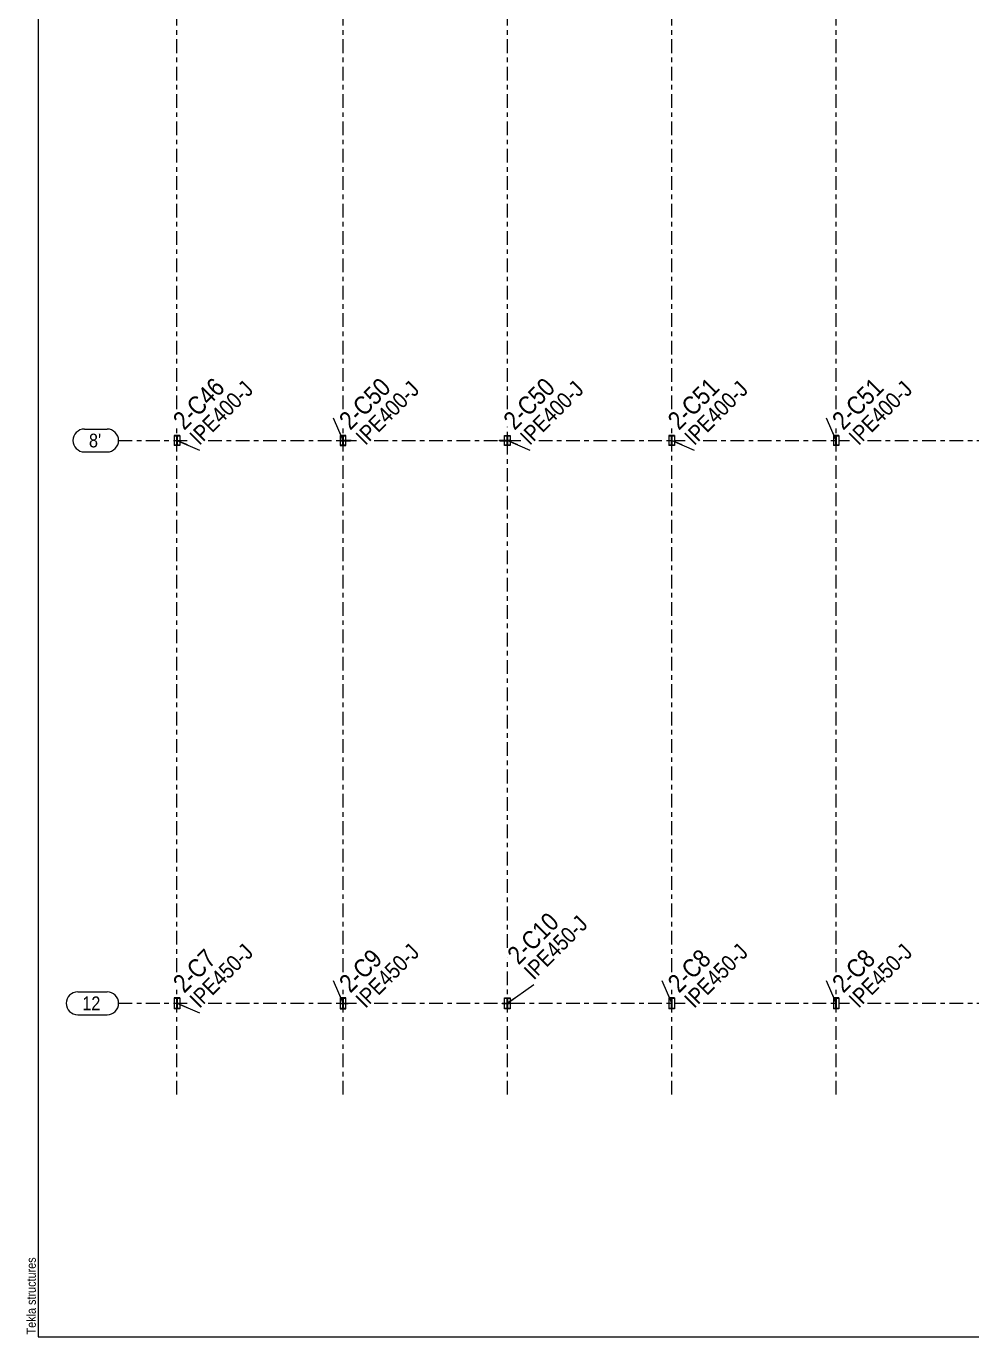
# Model space of a CAD drawing. Header units: millimetres. Extents: x -23 to 800, y -63 to 511.
# Drawn here: x -23 to 184.1, y -63 to 224 of the extents above; entities that cross this region are included whole.
import ezdxf

# ---------------------------------------------------------------- set-up
doc = ezdxf.new("R2010")
doc.units = ezdxf.units.MM
doc.linetypes.add('XKITLINE00', pattern=[0])
doc.linetypes.add('XKITLINE03', pattern=[6, 3, -1, 1, -1])
for name, color, linetype, lineweight in [('DrawingSheet', 5, 'Continuous', 0), ('Part', 2, 'Continuous', 0), ('PartMark', 7, 'Continuous', 0), ('S-grid', 1, 'Continuous', 0)]:
    doc.layers.add(name, color=color, linetype=linetype, lineweight=lineweight)
doc.styles.add('ARIAL', font='ARIAL.TTF')

# ---------------------------------------------------------------- blocks, each defined once
blk = doc.blocks.new('*A36')
at = {"layer": 'Part'}
blk.add_hatch(color=3, dxfattribs=at).paths.add_polyline_path([(47.47, 10.05), (47.52, 10.04), (47.54, 10), (47.52, 9.96), (47.47, 9.95), (47.43, 9.96), (47.41, 10), (47.43, 10.04)], flags=17)
blk = doc.blocks.new('*A37')
at = {"layer": 'Part'}
blk.add_hatch(color=3, dxfattribs=at).paths.add_polyline_path([(9.5, 11.055), (9.5, 11.125), (10.5, 11.125), (10.5, 11.055), (10.0225, 11.055), (10.0225, 8.945), (10.5, 8.945), (10.5, 8.875), (9.5, 8.875), (9.5, 8.945), (9.9775, 8.945), (9.9775, 11.055)], flags=17)
blk = doc.blocks.new('*A38')
at = {"layer": 'Part'}
blk.add_hatch(color=3, dxfattribs=at).paths.add_polyline_path([(9.5, 134.185), (9.5, 134.25), (10.5, 134.25), (10.5, 134.185), (10.02, 134.185), (10.02, 132.315), (10.5, 132.315), (10.5, 132.25), (9.5, 132.25), (9.5, 132.315), (9.98, 132.315), (9.98, 134.185)], flags=17)
blk = doc.blocks.new('*A39')
at = {"layer": 'Part'}
blk.add_hatch(color=3, dxfattribs=at).paths.add_polyline_path([(45.875, 11.055), (45.875, 11.125), (46.875, 11.125), (46.875, 11.055), (46.3975, 11.055), (46.3975, 8.945), (46.875, 8.945), (46.875, 8.875), (45.875, 8.875), (45.875, 8.945), (46.3525, 8.945), (46.3525, 11.055)], flags=17)
blk = doc.blocks.new('*A40')
at = {"layer": 'Part'}
blk.add_hatch(color=3, dxfattribs=at).paths.add_polyline_path([(81.875, 11.055), (81.875, 11.125), (82.875, 11.125), (82.875, 11.055), (82.3975, 11.055), (82.3975, 8.945), (82.875, 8.945), (82.875, 8.875), (81.875, 8.875), (81.875, 8.945), (82.3525, 8.945), (82.3525, 11.055)], flags=17)
blk = doc.blocks.new('*A41')
at = {"layer": 'Part'}
blk.add_hatch(color=3, dxfattribs=at).paths.add_polyline_path([(81.28, 10.05), (81.32, 10.04), (81.34, 10), (81.32, 9.96), (81.28, 9.95), (81.23, 9.96), (81.21, 10), (81.23, 10.04)], flags=17)
blk = doc.blocks.new('*A42')
at = {"layer": 'Part'}
blk.add_hatch(color=3, dxfattribs=at).paths.add_polyline_path([(117.875, 11.055), (117.875, 11.125), (118.875, 11.125), (118.875, 11.055), (118.3975, 11.055), (118.3975, 8.945), (118.875, 8.945), (118.875, 8.875), (117.875, 8.875), (117.875, 8.945), (118.3525, 8.945), (118.3525, 11.055)], flags=17)
blk = doc.blocks.new('*A43')
at = {"layer": 'Part'}
blk.add_hatch(color=3, dxfattribs=at).paths.add_polyline_path([(153.875, 11.055), (153.875, 11.125), (154.875, 11.125), (154.875, 11.055), (154.3975, 11.055), (154.3975, 8.945), (154.875, 8.945), (154.875, 8.875), (153.875, 8.875), (153.875, 8.945), (154.3525, 8.945), (154.3525, 11.055)], flags=17)
blk = doc.blocks.new('*A44')
at = {"layer": 'Part'}
blk.add_hatch(color=3, dxfattribs=at).paths.add_polyline_path([(45.875, 134.185), (45.875, 134.25), (46.875, 134.25), (46.875, 134.185), (46.395, 134.185), (46.395, 132.315), (46.875, 132.315), (46.875, 132.25), (45.875, 132.25), (45.875, 132.315), (46.355, 132.315), (46.355, 134.185)], flags=17)
blk = doc.blocks.new('*A45')
at = {"layer": 'Part'}
blk.add_hatch(color=3, dxfattribs=at).paths.add_polyline_path([(81.875, 134.185), (81.875, 134.25), (82.875, 134.25), (82.875, 134.185), (82.395, 134.185), (82.395, 132.315), (82.875, 132.315), (82.875, 132.25), (81.875, 132.25), (81.875, 132.315), (82.355, 132.315), (82.355, 134.185)], flags=17)
blk = doc.blocks.new('*A46')
at = {"layer": 'Part'}
blk.add_hatch(color=3, dxfattribs=at).paths.add_polyline_path([(48.03, 133.3), (48.09, 133.29), (48.12, 133.25), (48.09, 133.21), (48.03, 133.2), (47.97, 133.21), (47.95, 133.25), (47.97, 133.29)], flags=17)
blk = doc.blocks.new('*A47')
at = {"layer": 'Part'}
blk.add_hatch(color=3, dxfattribs=at).paths.add_polyline_path([(80.72, 133.3), (80.78, 133.29), (80.8, 133.25), (80.78, 133.21), (80.72, 133.2), (80.66, 133.21), (80.63, 133.25), (80.66, 133.29)], flags=17)
blk = doc.blocks.new('*A48')
at = {"layer": 'Part'}
blk.add_hatch(color=3, dxfattribs=at).paths.add_polyline_path([(117.875, 134.185), (117.875, 134.25), (118.875, 134.25), (118.875, 134.185), (118.395, 134.185), (118.395, 132.315), (118.875, 132.315), (118.875, 132.25), (117.875, 132.25), (117.875, 132.315), (118.355, 132.315), (118.355, 134.185)], flags=17)
blk = doc.blocks.new('*A49')
at = {"layer": 'Part'}
blk.add_hatch(color=3, dxfattribs=at).paths.add_polyline_path([(153.875, 134.185), (153.875, 134.25), (154.875, 134.25), (154.875, 134.185), (154.395, 134.185), (154.395, 132.315), (154.875, 132.315), (154.875, 132.25), (153.875, 132.25), (153.875, 132.315), (154.355, 132.315), (154.355, 134.185)], flags=17)
blk = doc.blocks.new('*A123')
at = {"layer": 'DrawingSheet', "color": 5, "linetype": 'XKITLINE00', "lineweight": 0}
for p, q in [((-20.42, 510.98), (-20.42, -63.02)), ((-20.42, -63.02), (799.58, -63.02))]:
    blk.add_line(p, q, dxfattribs=at)
at = {"layer": 'DrawingSheet', "color": 5, "style": 'ARIAL', "width": 0.85}
blk.add_text('Tekla structures', height=2, rotation=90, dxfattribs=at).set_placement((-20.92, -62.52))
blk = doc.blocks.new('*A130')
at = {"layer": 'S-grid', "color": 1, "linetype": 'XKITLINE03', "lineweight": 0}
for p, q in [((-2.79, 133.25), (12.97, 133.25)), ((16.86, 133.25), (49.34, 133.25)), ((53.23, 133.25), (85.34, 133.25)), ((89.23, 133.25), (121.34, 133.25)), ((125.23, 133.25), (157.34, 133.25)), ((161.23, 133.25), (265.34, 133.25))]:
    blk.add_line(p, q, dxfattribs=at)
at = {"layer": 'S-grid', "color": 3, "style": 'ARIAL', "width": 0.85}
blk.add_text("8'", height=3, dxfattribs=at).set_placement((-9.28, 131.75))
blk = doc.blocks.new('*A131')
at = {"layer": 'S-grid', "color": 1, "linetype": 'XKITLINE03', "lineweight": 0}
for p, q in [((-2.79, 10), (12.97, 10)), ((16.86, 10), (49.34, 10)), ((53.23, 10), (121.34, 10)), ((125.23, 10), (157.34, 10)), ((161.23, 10), (193.34, 10))]:
    blk.add_line(p, q, dxfattribs=at)
at = {"layer": 'S-grid', "color": 3, "style": 'ARIAL', "width": 0.85}
blk.add_text('12', height=3, dxfattribs=at).set_placement((-10.74, 8.5))
blk = doc.blocks.new('*A146')
at = {"layer": 'S-grid', "color": 1, "linetype": 'XKITLINE03', "lineweight": 0}
for p, q in [((154.38, 140.11), (154.38, 259.47)), ((154.38, 16.86), (154.38, 136.22)), ((154.38, -10), (154.38, 12.97))]:
    blk.add_line(p, q, dxfattribs=at)
blk = doc.blocks.new('*A147')
at = {"layer": 'S-grid', "color": 1, "linetype": 'XKITLINE03', "lineweight": 0}
for p, q in [((118.38, 140.11), (118.38, 259.47)), ((118.38, 16.86), (118.38, 136.22)), ((118.38, -10), (118.38, 12.97))]:
    blk.add_line(p, q, dxfattribs=at)
blk = doc.blocks.new('*A148')
at = {"layer": 'S-grid', "color": 1, "linetype": 'XKITLINE03', "lineweight": 0}
for p, q in [((82.38, 140.11), (82.38, 259.47)), ((82.38, 22.17), (82.38, 136.22)), ((82.38, -10), (82.38, 20.01))]:
    blk.add_line(p, q, dxfattribs=at)
blk = doc.blocks.new('*A149')
at = {"layer": 'S-grid', "color": 1, "linetype": 'XKITLINE03', "lineweight": 0}
for p, q in [((46.38, 140.11), (46.38, 259.47)), ((46.38, 16.86), (46.38, 136.22)), ((46.38, -10), (46.38, 12.97))]:
    blk.add_line(p, q, dxfattribs=at)
blk = doc.blocks.new('*A150')
at = {"layer": 'S-grid', "color": 1, "linetype": 'XKITLINE03', "lineweight": 0}
for p, q in [((10, 140.11), (10, 259.47)), ((10, 16.86), (10, 136.22)), ((10, -10), (10, 12.97))]:
    blk.add_line(p, q, dxfattribs=at)
blk = doc.blocks.new('*A215')
at = {"layer": 'S-grid', "color": 1, "linetype": 'XKITLINE00', "lineweight": 0}
for p, q in [((-10.28, 135.75), (-5.29, 135.75)), ((-10.28, 130.75), (-5.29, 130.75))]:
    blk.add_line(p, q, dxfattribs=at)
for centre, start, end in [((-10.28, 133.25), 90, 270), ((-5.29, 133.25), 270, 90)]:
    blk.add_arc(centre, 2.5, start, end, dxfattribs=at)
blk = doc.blocks.new('*A216')
at = {"layer": 'S-grid', "color": 1, "linetype": 'XKITLINE00', "lineweight": 0}
for p, q in [((-11.74, 12.5), (-5.29, 12.5)), ((-11.74, 7.5), (-5.29, 7.5))]:
    blk.add_line(p, q, dxfattribs=at)
for centre, start, end in [((-11.74, 10), 90, 270), ((-5.29, 10), 270, 90)]:
    blk.add_arc(centre, 2.5, start, end, dxfattribs=at)
blk = doc.blocks.new('*A225')
at = {"layer": 'Part', "color": 2, "linetype": 'XKITLINE00', "lineweight": 0}
for p, q in [((45.95, 10.04), (45.94, 10)), ((45.94, 10), (45.95, 9.96)), ((45.98, 10.05), (45.95, 10.04)), ((45.95, 9.96), (45.98, 9.95)), ((45.98, 10.05), (46.35, 10.05)), ((45.98, 9.95), (46.35, 9.95)), ((46.4, 10.05), (47.47, 10.05)), ((46.4, 9.95), (47.47, 9.95)), ((47.41, 10), (47.43, 10.04)), ((47.43, 9.96), (47.41, 10)), ((47.43, 10.04), (47.47, 10.05)), ((47.47, 9.95), (47.43, 9.96)), ((47.47, 10.05), (47.52, 10.04)), ((47.52, 9.96), (47.47, 9.95)), ((47.52, 10.04), (47.54, 10)), ((47.54, 10), (47.52, 9.96))]:
    blk.add_line(p, q, dxfattribs=at)
blk = doc.blocks.new('*A226')
at = {"layer": 'Part', "color": 2, "linetype": 'XKITLINE00', "lineweight": 0}
for p, q in [((9.5, 11.055), (9.5, 11.125)), ((9.5, 11.125), (10.5, 11.125)), ((9.9775, 11.055), (9.5, 11.055)), ((9.5, 8.875), (9.5, 8.945)), ((9.5, 8.945), (9.9775, 8.945)), ((10.5, 8.875), (9.5, 8.875)), ((9.9775, 8.945), (9.9775, 11.055)), ((10.5, 11.055), (10.0225, 11.055)), ((10.0225, 11.055), (10.0225, 8.945)), ((10.0225, 8.945), (10.5, 8.945)), ((10.5, 11.125), (10.5, 11.055)), ((10.5, 8.945), (10.5, 8.875))]:
    blk.add_line(p, q, dxfattribs=at)
blk = doc.blocks.new('*A227')
at = {"layer": 'Part', "color": 2, "linetype": 'XKITLINE00', "lineweight": 0}
for p, q in [((10.6, 11.2), (9.4, 11.2)), ((9.4, 11.2), (9.4, 8.8)), ((10.6, 8.8), (9.4, 8.8)), ((10.6, 11.2), (10.6, 8.8))]:
    blk.add_line(p, q, dxfattribs=at)
blk = doc.blocks.new('*A228')
at = {"layer": 'Part', "color": 2, "linetype": 'XKITLINE00', "lineweight": 0}
for p, q in [((9.5, 134.185), (9.5, 134.25)), ((9.5, 134.25), (10.5, 134.25)), ((9.98, 134.185), (9.5, 134.185)), ((9.5, 132.25), (9.5, 132.315)), ((9.5, 132.315), (9.98, 132.315)), ((10.5, 132.25), (9.5, 132.25)), ((9.98, 132.315), (9.98, 134.185)), ((10.5, 134.185), (10.02, 134.185)), ((10.02, 134.185), (10.02, 132.315)), ((10.02, 132.315), (10.5, 132.315)), ((10.5, 134.25), (10.5, 134.185)), ((10.5, 132.315), (10.5, 132.25))]:
    blk.add_line(p, q, dxfattribs=at)
blk = doc.blocks.new('*A229')
at = {"layer": 'Part', "color": 2, "linetype": 'XKITLINE00', "lineweight": 0}
for p, q in [((10.6, 134.35), (9.4, 134.35)), ((9.4, 134.35), (9.4, 132.15)), ((10.6, 132.15), (9.4, 132.15)), ((10.6, 134.35), (10.6, 132.15))]:
    blk.add_line(p, q, dxfattribs=at)
blk = doc.blocks.new('*A230')
at = {"layer": 'Part', "color": 2, "linetype": 'XKITLINE00', "lineweight": 0}
for p, q in [((45.875, 11.055), (45.875, 11.125)), ((45.875, 11.125), (46.875, 11.125)), ((46.3525, 11.055), (45.875, 11.055)), ((45.875, 8.875), (45.875, 8.945)), ((45.875, 8.945), (46.3525, 8.945)), ((46.875, 8.875), (45.875, 8.875)), ((46.3525, 8.945), (46.3525, 11.055)), ((46.875, 11.055), (46.3975, 11.055)), ((46.3975, 11.055), (46.3975, 8.945)), ((46.3975, 8.945), (46.875, 8.945)), ((46.875, 11.125), (46.875, 11.055)), ((46.875, 8.945), (46.875, 8.875))]:
    blk.add_line(p, q, dxfattribs=at)
blk = doc.blocks.new('*A231')
at = {"layer": 'Part', "color": 2, "linetype": 'XKITLINE00', "lineweight": 0}
for p, q in [((81.875, 11.055), (81.875, 11.125)), ((81.875, 11.125), (82.875, 11.125)), ((82.3525, 11.055), (81.875, 11.055)), ((81.875, 8.875), (81.875, 8.945)), ((81.875, 8.945), (82.3525, 8.945)), ((82.875, 8.875), (81.875, 8.875)), ((82.3525, 8.945), (82.3525, 11.055)), ((82.875, 11.055), (82.3975, 11.055)), ((82.3975, 11.055), (82.3975, 8.945)), ((82.3975, 8.945), (82.875, 8.945)), ((82.875, 11.125), (82.875, 11.055)), ((82.875, 8.945), (82.875, 8.875))]:
    blk.add_line(p, q, dxfattribs=at)
blk = doc.blocks.new('*A232')
at = {"layer": 'Part', "color": 2, "linetype": 'XKITLINE00', "lineweight": 0}
for p, q in [((81.21, 10), (81.23, 10.04)), ((81.23, 9.96), (81.21, 10)), ((81.23, 10.04), (81.28, 10.05)), ((81.28, 9.95), (81.23, 9.96)), ((81.28, 10.05), (81.32, 10.04)), ((81.28, 10.05), (82.35, 10.05)), ((81.32, 9.96), (81.28, 9.95)), ((81.28, 9.95), (82.35, 9.95)), ((81.32, 10.04), (81.34, 10)), ((81.34, 10), (81.32, 9.96)), ((82.4, 10.05), (82.77, 10.05)), ((82.4, 9.95), (82.77, 9.95)), ((82.8, 10.04), (82.77, 10.05)), ((82.77, 9.95), (82.8, 9.96)), ((82.81, 10), (82.8, 10.04)), ((82.8, 9.96), (82.81, 10))]:
    blk.add_line(p, q, dxfattribs=at)
blk = doc.blocks.new('*A233')
at = {"layer": 'Part', "color": 2, "linetype": 'XKITLINE00', "lineweight": 0}
for p, q in [((46.975, 11.2), (45.775, 11.2)), ((45.775, 11.2), (45.775, 8.8)), ((45.775, 8.8), (46.975, 8.8)), ((46.975, 10.05), (46.975, 11.2)), ((46.975, 8.8), (46.975, 9.95))]:
    blk.add_line(p, q, dxfattribs=at)
blk = doc.blocks.new('*A234')
at = {"layer": 'Part', "color": 2, "linetype": 'XKITLINE00', "lineweight": 0}
for p, q in [((81.775, 11.2), (82.975, 11.2)), ((81.775, 10.05), (81.775, 11.2)), ((81.775, 8.8), (81.775, 9.95)), ((82.975, 8.8), (81.775, 8.8)), ((82.975, 11.2), (82.975, 8.8))]:
    blk.add_line(p, q, dxfattribs=at)
blk = doc.blocks.new('*A235')
at = {"layer": 'Part', "color": 2, "linetype": 'XKITLINE00', "lineweight": 0}
for p, q in [((117.875, 11.055), (117.875, 11.125)), ((117.875, 11.125), (118.875, 11.125)), ((118.3525, 11.055), (117.875, 11.055)), ((117.875, 8.875), (117.875, 8.945)), ((117.875, 8.945), (118.3525, 8.945)), ((118.875, 8.875), (117.875, 8.875)), ((118.3525, 8.945), (118.3525, 11.055)), ((118.875, 11.055), (118.3975, 11.055)), ((118.3975, 11.055), (118.3975, 8.945)), ((118.3975, 8.945), (118.875, 8.945)), ((118.875, 11.125), (118.875, 11.055)), ((118.875, 8.945), (118.875, 8.875))]:
    blk.add_line(p, q, dxfattribs=at)
blk = doc.blocks.new('*A236')
at = {"layer": 'Part', "color": 2, "linetype": 'XKITLINE00', "lineweight": 0}
for p, q in [((153.875, 11.055), (153.875, 11.125)), ((153.875, 11.125), (154.875, 11.125)), ((154.3525, 11.055), (153.875, 11.055)), ((153.875, 8.875), (153.875, 8.945)), ((153.875, 8.945), (154.3525, 8.945)), ((154.875, 8.875), (153.875, 8.875)), ((154.3525, 8.945), (154.3525, 11.055)), ((154.875, 11.055), (154.3975, 11.055)), ((154.3975, 11.055), (154.3975, 8.945)), ((154.3975, 8.945), (154.875, 8.945)), ((154.875, 11.125), (154.875, 11.055)), ((154.875, 8.945), (154.875, 8.875))]:
    blk.add_line(p, q, dxfattribs=at)
blk = doc.blocks.new('*A237')
at = {"layer": 'Part', "color": 2, "linetype": 'XKITLINE00', "lineweight": 0}
for p, q in [((118.975, 11.2), (117.775, 11.2)), ((117.775, 11.2), (117.775, 8.8)), ((118.975, 8.8), (117.775, 8.8)), ((118.975, 11.2), (118.975, 8.8))]:
    blk.add_line(p, q, dxfattribs=at)
blk = doc.blocks.new('*A238')
at = {"layer": 'Part', "color": 2, "linetype": 'XKITLINE00', "lineweight": 0}
for p, q in [((154.975, 11.2), (153.775, 11.2)), ((153.775, 11.2), (153.775, 8.8)), ((154.975, 8.8), (153.775, 8.8)), ((154.975, 11.2), (154.975, 8.8))]:
    blk.add_line(p, q, dxfattribs=at)
blk = doc.blocks.new('*A239')
at = {"layer": 'Part', "color": 2, "linetype": 'XKITLINE00', "lineweight": 0}
for p, q in [((45.875, 134.185), (45.875, 134.25)), ((45.875, 134.25), (46.875, 134.25)), ((46.355, 134.185), (45.875, 134.185)), ((45.875, 132.25), (45.875, 132.315)), ((45.875, 132.315), (46.355, 132.315)), ((46.875, 132.25), (45.875, 132.25)), ((46.355, 132.315), (46.355, 134.185)), ((46.875, 134.185), (46.395, 134.185)), ((46.395, 134.185), (46.395, 132.315)), ((46.395, 132.315), (46.875, 132.315)), ((46.875, 134.25), (46.875, 134.185)), ((46.875, 132.315), (46.875, 132.25))]:
    blk.add_line(p, q, dxfattribs=at)
blk = doc.blocks.new('*A240')
at = {"layer": 'Part', "color": 2, "linetype": 'XKITLINE00', "lineweight": 0}
for p, q in [((81.875, 134.185), (81.875, 134.25)), ((81.875, 134.25), (82.875, 134.25)), ((82.355, 134.185), (81.875, 134.185)), ((81.875, 132.25), (81.875, 132.315)), ((81.875, 132.315), (82.355, 132.315)), ((82.875, 132.25), (81.875, 132.25)), ((82.355, 132.315), (82.355, 134.185)), ((82.875, 134.185), (82.395, 134.185)), ((82.395, 134.185), (82.395, 132.315)), ((82.395, 132.315), (82.875, 132.315)), ((82.875, 134.25), (82.875, 134.185)), ((82.875, 132.315), (82.875, 132.25))]:
    blk.add_line(p, q, dxfattribs=at)
blk = doc.blocks.new('*A241')
at = {"layer": 'Part', "color": 2, "linetype": 'XKITLINE00', "lineweight": 0}
for p, q in [((45.87, 133.29), (45.86, 133.25)), ((45.86, 133.25), (45.87, 133.21)), ((45.89, 133.3), (45.87, 133.29)), ((45.87, 133.21), (45.89, 133.2)), ((45.89, 133.3), (46.35, 133.3)), ((45.89, 133.2), (46.35, 133.2)), ((46.4, 133.3), (48.03, 133.3)), ((46.4, 133.2), (48.03, 133.2)), ((47.95, 133.25), (47.97, 133.29)), ((47.97, 133.21), (47.95, 133.25)), ((47.97, 133.29), (48.03, 133.3)), ((48.03, 133.2), (47.97, 133.21)), ((48.03, 133.3), (48.09, 133.29)), ((48.09, 133.21), (48.03, 133.2)), ((48.09, 133.29), (48.12, 133.25)), ((48.12, 133.25), (48.09, 133.21))]:
    blk.add_line(p, q, dxfattribs=at)
blk = doc.blocks.new('*A242')
at = {"layer": 'Part', "color": 2, "linetype": 'XKITLINE00', "lineweight": 0}
for p, q in [((80.63, 133.25), (80.66, 133.29)), ((80.66, 133.21), (80.63, 133.25)), ((80.66, 133.29), (80.72, 133.3)), ((80.72, 133.2), (80.66, 133.21)), ((80.72, 133.3), (80.78, 133.29)), ((80.72, 133.3), (82.36, 133.3)), ((80.78, 133.21), (80.72, 133.2)), ((80.72, 133.2), (82.36, 133.2)), ((80.78, 133.29), (80.8, 133.25)), ((80.8, 133.25), (80.78, 133.21)), ((82.39, 133.3), (82.86, 133.3)), ((82.39, 133.2), (82.86, 133.2)), ((82.88, 133.29), (82.86, 133.3)), ((82.86, 133.2), (82.88, 133.21)), ((82.89, 133.25), (82.88, 133.29)), ((82.88, 133.21), (82.89, 133.25))]:
    blk.add_line(p, q, dxfattribs=at)
blk = doc.blocks.new('*A243')
at = {"layer": 'Part', "color": 2, "linetype": 'XKITLINE00', "lineweight": 0}
for p, q in [((46.975, 134.35), (45.775, 134.35)), ((45.775, 134.35), (45.775, 132.15)), ((45.775, 132.15), (46.975, 132.15)), ((46.975, 133.3), (46.975, 134.35)), ((46.975, 132.15), (46.975, 133.2))]:
    blk.add_line(p, q, dxfattribs=at)
blk = doc.blocks.new('*A244')
at = {"layer": 'Part', "color": 2, "linetype": 'XKITLINE00', "lineweight": 0}
for p, q in [((81.775, 134.35), (82.975, 134.35)), ((81.775, 133.3), (81.775, 134.35)), ((81.775, 132.15), (81.775, 133.2)), ((82.975, 132.15), (81.775, 132.15)), ((82.975, 134.35), (82.975, 132.15))]:
    blk.add_line(p, q, dxfattribs=at)
blk = doc.blocks.new('*A245')
at = {"layer": 'Part', "color": 2, "linetype": 'XKITLINE00', "lineweight": 0}
for p, q in [((117.875, 134.185), (117.875, 134.25)), ((117.875, 134.25), (118.875, 134.25)), ((118.355, 134.185), (117.875, 134.185)), ((117.875, 132.25), (117.875, 132.315)), ((117.875, 132.315), (118.355, 132.315)), ((118.875, 132.25), (117.875, 132.25)), ((118.355, 132.315), (118.355, 134.185)), ((118.875, 134.185), (118.395, 134.185)), ((118.395, 134.185), (118.395, 132.315)), ((118.395, 132.315), (118.875, 132.315)), ((118.875, 134.25), (118.875, 134.185)), ((118.875, 132.315), (118.875, 132.25))]:
    blk.add_line(p, q, dxfattribs=at)
blk = doc.blocks.new('*A246')
at = {"layer": 'Part', "color": 2, "linetype": 'XKITLINE00', "lineweight": 0}
for p, q in [((153.875, 134.185), (153.875, 134.25)), ((153.875, 134.25), (154.875, 134.25)), ((154.355, 134.185), (153.875, 134.185)), ((153.875, 132.25), (153.875, 132.315)), ((153.875, 132.315), (154.355, 132.315)), ((154.875, 132.25), (153.875, 132.25)), ((154.355, 132.315), (154.355, 134.185)), ((154.875, 134.185), (154.395, 134.185)), ((154.395, 134.185), (154.395, 132.315)), ((154.395, 132.315), (154.875, 132.315)), ((154.875, 134.25), (154.875, 134.185)), ((154.875, 132.315), (154.875, 132.25))]:
    blk.add_line(p, q, dxfattribs=at)
blk = doc.blocks.new('*A247')
at = {"layer": 'Part', "color": 2, "linetype": 'XKITLINE00', "lineweight": 0}
for p, q in [((118.975, 134.35), (117.775, 134.35)), ((117.775, 134.35), (117.775, 132.15)), ((118.975, 132.15), (117.775, 132.15)), ((118.975, 134.35), (118.975, 132.15))]:
    blk.add_line(p, q, dxfattribs=at)
blk = doc.blocks.new('*A248')
at = {"layer": 'Part', "color": 2, "linetype": 'XKITLINE00', "lineweight": 0}
for p, q in [((154.975, 134.35), (153.775, 134.35)), ((153.775, 134.35), (153.775, 132.15)), ((154.975, 132.15), (153.775, 132.15)), ((154.975, 134.35), (154.975, 132.15))]:
    blk.add_line(p, q, dxfattribs=at)
blk = doc.blocks.new('*A410')
at = {"layer": 'PartMark', "color": 7, "linetype": 'XKITLINE00', "lineweight": 0}
for p, q in [((154.38, 10), (152.29, 14.91)), ((153.4, 12.3), (154.38, 10))]:
    blk.add_line(p, q, dxfattribs=at)
at = {"layer": 'PartMark', "color": 7, "style": 'ARIAL', "width": 0.85}
blk.add_text('IPE450-J', height=3.5, rotation=45.0001, dxfattribs=at).set_placement((159.29, 8.76))
at = {"layer": 'PartMark', "color": 3, "style": 'ARIAL', "width": 0.85}
blk.add_text('2-C8', height=4, rotation=45.0001, dxfattribs=at).set_placement((155.97, 12.09))
blk = doc.blocks.new('*A411')
at = {"layer": 'PartMark', "color": 7, "linetype": 'XKITLINE00', "lineweight": 0}
for p, q in [((154.38, 133.25), (152.29, 138.16)), ((153.4, 135.55), (154.38, 133.25))]:
    blk.add_line(p, q, dxfattribs=at)
at = {"layer": 'PartMark', "color": 3, "style": 'ARIAL', "width": 0.85}
blk.add_text('2-C51', height=4, rotation=45.0001, dxfattribs=at).set_placement((155.97, 135.34))
at = {"layer": 'PartMark', "color": 7, "style": 'ARIAL', "width": 0.85}
blk.add_text('IPE400-J', height=3.5, rotation=45.0001, dxfattribs=at).set_placement((159.29, 132.01))
blk = doc.blocks.new('*A414')
at = {"layer": 'PartMark', "color": 7, "linetype": 'XKITLINE00', "lineweight": 0}
for p, q in [((46.38, 133.25), (44.29, 138.16)), ((45.4, 135.55), (46.38, 133.25))]:
    blk.add_line(p, q, dxfattribs=at)
at = {"layer": 'PartMark', "color": 3, "style": 'ARIAL', "width": 0.85}
blk.add_text('2-C50', height=4, rotation=45.0001, dxfattribs=at).set_placement((47.97, 135.34))
at = {"layer": 'PartMark', "color": 7, "style": 'ARIAL', "width": 0.85}
blk.add_text('IPE400-J', height=3.5, rotation=45.0001, dxfattribs=at).set_placement((51.29, 132.01))
blk = doc.blocks.new('*A415')
at = {"layer": 'PartMark', "color": 7, "linetype": 'XKITLINE00', "lineweight": 0}
for p, q in [((118.38, 133.25), (123.29, 131.16)), ((120.68, 132.27), (118.38, 133.25))]:
    blk.add_line(p, q, dxfattribs=at)
at = {"layer": 'PartMark', "color": 3, "style": 'ARIAL', "width": 0.85}
blk.add_text('2-C51', height=4, rotation=45.0001, dxfattribs=at).set_placement((119.97, 135.34))
at = {"layer": 'PartMark', "color": 7, "style": 'ARIAL', "width": 0.85}
blk.add_text('IPE400-J', height=3.5, rotation=45.0001, dxfattribs=at).set_placement((123.29, 132.01))
blk = doc.blocks.new('*A416')
at = {"layer": 'PartMark', "color": 7, "linetype": 'XKITLINE00', "lineweight": 0}
for p, q in [((10, 10), (14.91, 7.91)), ((12.3, 9.02), (10, 10))]:
    blk.add_line(p, q, dxfattribs=at)
at = {"layer": 'PartMark', "color": 7, "style": 'ARIAL', "width": 0.85}
blk.add_text('IPE450-J', height=3.5, rotation=45.0001, dxfattribs=at).set_placement((14.91, 8.76))
at = {"layer": 'PartMark', "color": 3, "style": 'ARIAL', "width": 0.85}
blk.add_text('2-C7', height=4, rotation=45.0001, dxfattribs=at).set_placement((11.59, 12.09))
blk = doc.blocks.new('*A417')
at = {"layer": 'PartMark', "color": 7, "linetype": 'XKITLINE00', "lineweight": 0}
for p, q in [((46.38, 10), (44.29, 14.91)), ((45.4, 12.3), (46.38, 10))]:
    blk.add_line(p, q, dxfattribs=at)
at = {"layer": 'PartMark', "color": 7, "style": 'ARIAL', "width": 0.85}
blk.add_text('IPE450-J', height=3.5, rotation=45.0001, dxfattribs=at).set_placement((51.29, 8.76))
at = {"layer": 'PartMark', "color": 3, "style": 'ARIAL', "width": 0.85}
blk.add_text('2-C9', height=4, rotation=45.0001, dxfattribs=at).set_placement((47.97, 12.09))
blk = doc.blocks.new('*A418')
at = {"layer": 'PartMark', "color": 7, "linetype": 'XKITLINE00', "lineweight": 0}
for p, q in [((10, 133.25), (14.91, 131.16)), ((12.3, 132.27), (10, 133.25))]:
    blk.add_line(p, q, dxfattribs=at)
at = {"layer": 'PartMark', "color": 3, "style": 'ARIAL', "width": 0.85}
blk.add_text('2-C46', height=4, rotation=45.0001, dxfattribs=at).set_placement((11.59, 135.34))
at = {"layer": 'PartMark', "color": 7, "style": 'ARIAL', "width": 0.85}
blk.add_text('IPE400-J', height=3.5, rotation=45.0001, dxfattribs=at).set_placement((14.91, 132.01))
blk = doc.blocks.new('*A419')
at = {"layer": 'PartMark', "color": 7, "linetype": 'XKITLINE00', "lineweight": 0}
for p, q in [((82.38, 10), (88.16, 14.09)), ((84.42, 11.44), (82.38, 10))]:
    blk.add_line(p, q, dxfattribs=at)
at = {"layer": 'PartMark', "color": 3, "style": 'ARIAL', "width": 0.85}
blk.add_text('2-C10', height=4, rotation=45.0001, dxfattribs=at).set_placement((84.83, 18.26))
at = {"layer": 'PartMark', "color": 7, "style": 'ARIAL', "width": 0.85}
blk.add_text('IPE450-J', height=3.5, rotation=45.0001, dxfattribs=at).set_placement((88.16, 14.94))
blk = doc.blocks.new('*A420')
at = {"layer": 'PartMark', "color": 7, "linetype": 'XKITLINE00', "lineweight": 0}
for p, q in [((118.38, 10), (116.29, 14.91)), ((117.4, 12.3), (118.38, 10))]:
    blk.add_line(p, q, dxfattribs=at)
at = {"layer": 'PartMark', "color": 7, "style": 'ARIAL', "width": 0.85}
blk.add_text('IPE450-J', height=3.5, rotation=45.0001, dxfattribs=at).set_placement((123.29, 8.76))
at = {"layer": 'PartMark', "color": 3, "style": 'ARIAL', "width": 0.85}
blk.add_text('2-C8', height=4, rotation=45.0001, dxfattribs=at).set_placement((119.97, 12.09))
blk = doc.blocks.new('*A421')
at = {"layer": 'PartMark', "color": 7, "linetype": 'XKITLINE00', "lineweight": 0}
for p, q in [((82.38, 133.25), (87.29, 131.16)), ((84.68, 132.27), (82.38, 133.25))]:
    blk.add_line(p, q, dxfattribs=at)
at = {"layer": 'PartMark', "color": 3, "style": 'ARIAL', "width": 0.85}
blk.add_text('2-C50', height=4, rotation=45.0001, dxfattribs=at).set_placement((83.97, 135.34))
at = {"layer": 'PartMark', "color": 7, "style": 'ARIAL', "width": 0.85}
blk.add_text('IPE400-J', height=3.5, rotation=45.0001, dxfattribs=at).set_placement((87.29, 132.01))

msp = doc.modelspace()

# ---------------------------------------------------------------- block references
at = {"lineweight": 0}
for name in ['*A123', '*A150', '*A149', '*A148', '*A147', '*A146', '*A215', '*A130', '*A229', '*A38', '*A228', '*A243', '*A241', '*A44', '*A239', '*A46', '*A47', '*A242', '*A244', '*A45', '*A240', '*A247', '*A48', '*A245', '*A248', '*A49', '*A246', '*A216', '*A131', '*A227', '*A37', '*A226', '*A233', '*A39', '*A230', '*A225', '*A36', '*A41', '*A232', '*A234', '*A40', '*A231', '*A237', '*A42', '*A235', '*A238', '*A43', '*A236']:
    msp.add_blockref(name, (0, 0), dxfattribs=at)
at = {"layer": 'PartMark', "lineweight": 0}
for name in ['*A418', '*A414', '*A421', '*A415', '*A411', '*A419', '*A416', '*A417', '*A420', '*A410']:
    msp.add_blockref(name, (0, 0), dxfattribs=at)

doc.saveas('drawing.dxf')
